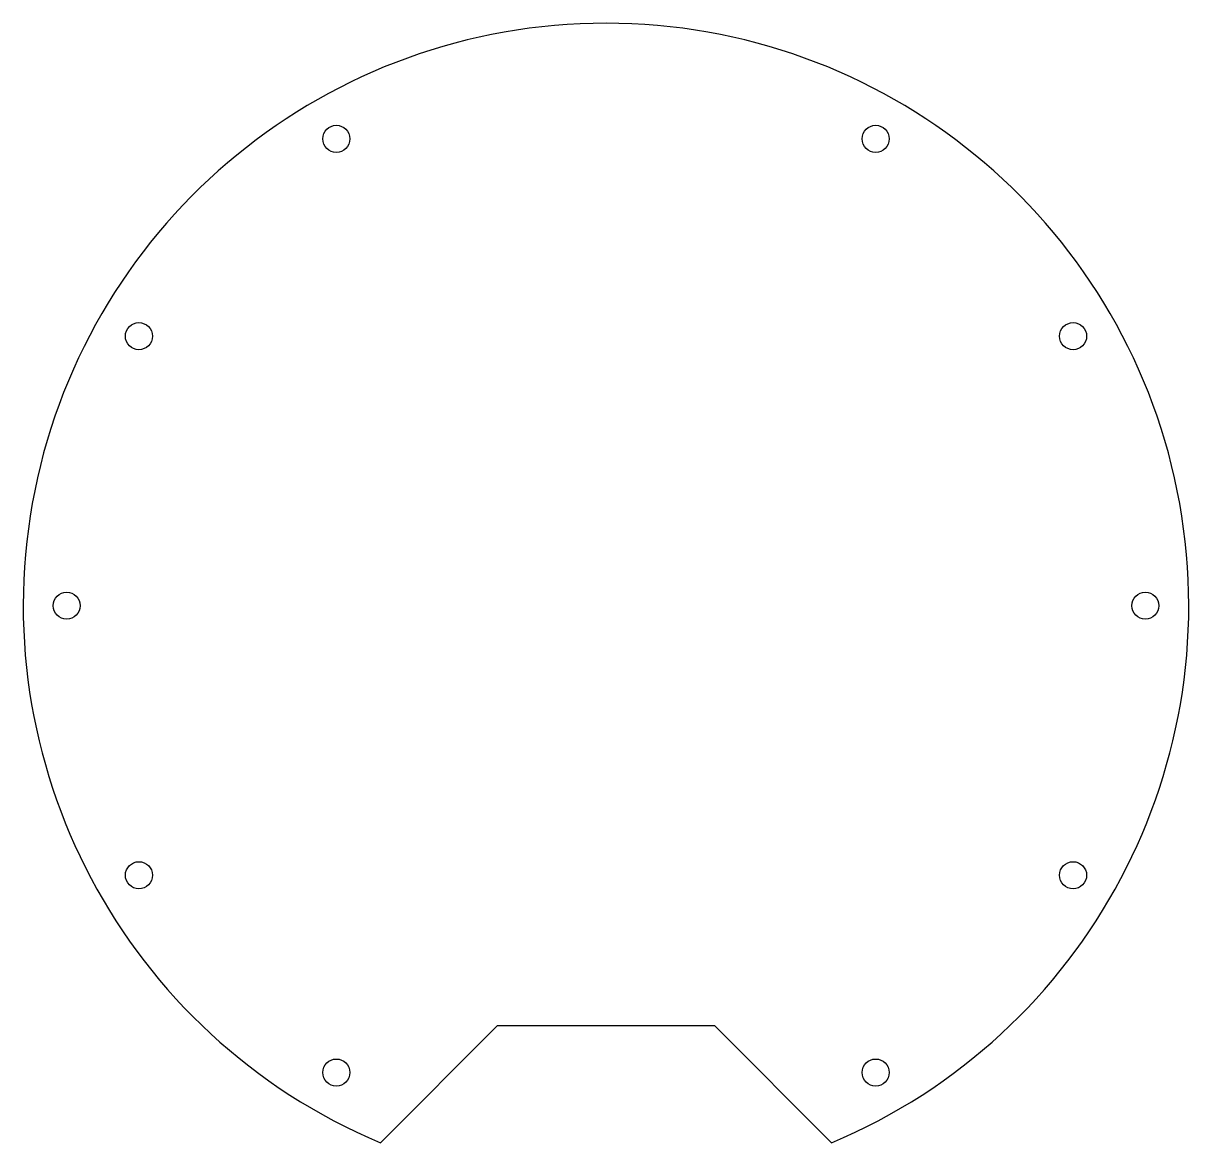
# Model space of a CAD drawing. Header units: millimetres. Extents: x -107 to 108, y -99 to 107.
import ezdxf

# ---------------------------------------------------------------- set-up
doc = ezdxf.new("R2010")
doc.units = ezdxf.units.MM
doc.layers.get('0').update_dxf_attribs({"linetype": 'CONTINUOUS'})

msp = doc.modelspace()

# ---------------------------------------------------------------- linework, layer by layer
msp.add_lwpolyline([(41.62, -99.12, 4.964694), (-41.62, -99.12), (-20, -77.5), (20, -77.5)], format="xyb", close=True)
for centre in [(-49.75, 86.17), (49.75, 86.17), (-86.17, 49.75), (86.17, 49.75), (-99.5, 0), (99.5, 0), (-86.17, -49.75), (86.17, -49.75), (-49.75, -86.17), (49.75, -86.17)]:
    msp.add_circle(centre, 2.5)

doc.saveas('drawing.dxf')
